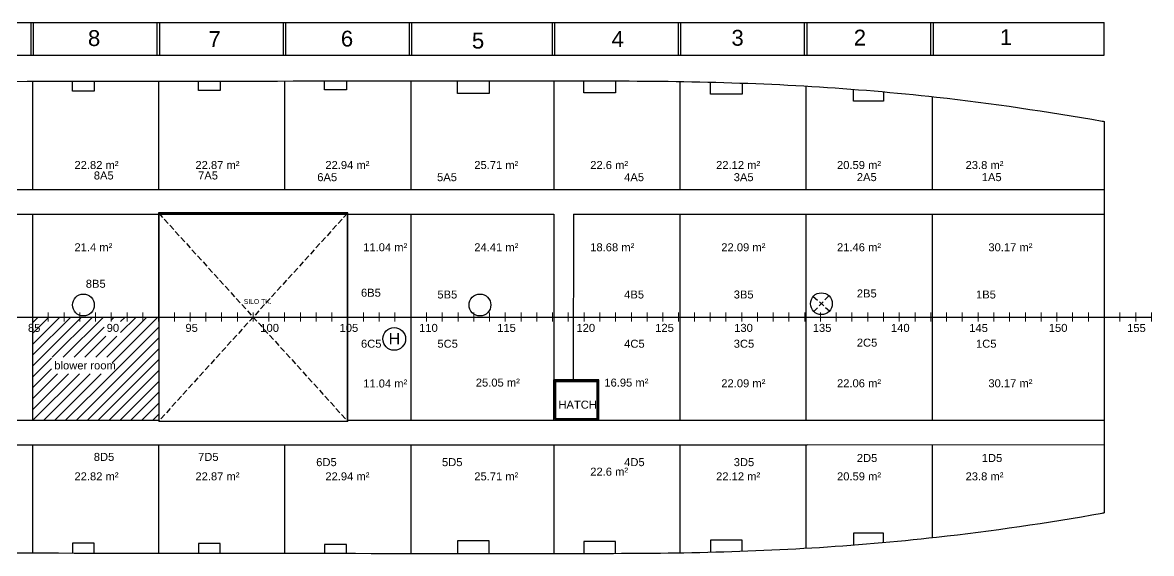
# Model space of a CAD drawing. Header units: inches. Extents: x 1.5 to 94.9, y 1.9 to 23.8.
# Drawn here: x 48.34 to 94.9, y 1.91 to 23.82 of the extents above; entities that cross this region are included whole.
import ezdxf

# ---------------------------------------------------------------- set-up
doc = ezdxf.new("R2010")
doc.units = ezdxf.units.IN
doc.header["$MEASUREMENT"] = 0
doc.linetypes.add('ACAD_ISO02W100', pattern=[15, 12, -3])
for name, color, linetype in [('deck 4', 7, 'Continuous'), ('Layer1', 10, 'Continuous'), ('PDF_out line', 7, 'Continuous'), ('STATIONS', 7, 'Continuous')]:
    doc.layers.add(name, color=color, linetype=linetype)
doc.styles.get("Standard").update_dxf_attribs({"font": 'arial.ttf'})

msp = doc.modelspace()

# ---------------------------------------------------------------- hatches: boundary and pattern name
h = msp.add_hatch()
h.set_pattern_fill('ANSI31', color=256, scale=0.1)
h.set_pattern_definition([(45, (-3468.2132, -1985.6228), (-0.224506403, 0.224506403), [])])
h.paths.add_polyline_path([(53.945, 11.661), (48.75, 11.661), (48.75, 9.032), (48.752, 7.411), (53.947, 7.411)])
h.paths.add_polyline_path([(49.537, 9.324), (52.033, 9.324), (52.033, 10.004), (49.537, 10.004)], flags=16)
h.paths.add_polyline_path([(51.708, 10.871), (52.386, 10.871), (52.386, 11.552), (51.708, 11.552)], flags=16)
h.paths.add_polyline_path([(49.139, 10.871), (49.139, 11.552)], flags=16)

# ---------------------------------------------------------------- linework, layer by layer
at = {"color": 8}
for p, q in [((7.216, 23.815, 0), (92.95, 23.815, 0)), ((48.696, 22.466), (48.696, 23.815)), ((48.796, 22.466), (48.796, 23.815)), ((53.896, 22.466), (53.896, 23.815)), ((53.996, 22.466), (53.996, 23.815)), ((59.096, 22.466), (59.096, 23.815)), ((59.196, 22.466), (59.196, 23.815)), ((64.301, 22.466, 0), (64.301, 23.815, 0)), ((64.401, 22.466, 0), (64.401, 23.815, 0)), ((70.196, 22.466), (70.196, 23.815)), ((70.296, 22.466), (70.296, 23.815)), ((75.396, 22.466), (75.396, 23.815)), ((75.496, 22.466), (75.496, 23.815)), ((80.596, 22.466), (80.596, 23.815)), ((80.696, 22.466), (80.696, 23.815)), ((85.8, 22.466, 0), (85.8, 23.815, 0)), ((85.9, 23.815, 0), (85.9, 22.466, 0)), ((92.95, 22.466), (92.95, 23.815)), ((7.216, 22.466, 0), (92.95, 22.466, 0))]:
    msp.add_line(p, q, dxfattribs=at)
at = {"color": 7}
for p, q in [((50.395, 20.982), (50.395, 21.394)), ((50.395, 20.982), (50.395, 21.394)), ((55.596, 21.006), (55.596, 21.401)), ((55.596, 21.006), (55.596, 21.401)), ((60.796, 21.037), (60.796, 21.406)), ((60.796, 21.037), (60.796, 21.406)), ((66.282, 20.894), (66.282, 21.41)), ((66.282, 20.894), (66.282, 21.41)), ((71.496, 20.918), (71.496, 21.411)), ((71.496, 20.918), (71.496, 21.411)), ((76.715, 20.866), (76.715, 21.357)), ((76.715, 20.866), (76.715, 21.357)), ((82.61, 20.573, 0), (82.61, 21.063, 0)), ((82.61, 20.573, 0), (82.61, 21.063, 0)), ((50.395, 2.341), (50.395, 1.929)), ((50.395, 2.341), (50.395, 1.929)), ((66.282, 2.428), (66.282, 1.913)), ((66.282, 2.428), (66.282, 1.913)), ((71.496, 2.405), (71.496, 1.912)), ((71.496, 2.405), (71.496, 1.912)), ((76.715, 2.457), (76.715, 1.965)), ((76.715, 2.457), (76.715, 1.965)), ((82.61, 2.75, 0), (82.61, 2.26, 0)), ((82.61, 2.75, 0), (82.61, 2.26, 0)), ((55.596, 2.317), (55.596, 1.922)), ((55.596, 2.317), (55.596, 1.922)), ((60.796, 2.286), (60.796, 1.917)), ((60.796, 2.286), (60.796, 1.917))]:
    msp.add_line(p, q, dxfattribs=at)
for p, q in [((71.057, 15.911), (71.049, 9.006)), ((71.047, 7.476), (71.047, 7.411))]:
    msp.add_line(p, q)
for points in [[(51.295, 21.395, 0), (51.295, 20.982, 0), (50.395, 20.982, 0)], [(51.295, 21.395, 0), (51.295, 20.982, 0), (50.395, 20.982, 0)], [(56.496, 21.402, 0), (56.496, 21.006, 0), (55.596, 21.006, 0)], [(56.496, 21.402, 0), (56.496, 21.006, 0), (55.596, 21.006, 0)], [(61.696, 21.407, 0), (61.696, 21.037, 0), (60.796, 21.037, 0)], [(61.696, 21.407, 0), (61.696, 21.037, 0), (60.796, 21.037, 0)], [(67.582, 21.41, 0), (67.582, 20.894, 0), (66.282, 20.894, 0)], [(67.582, 21.41, 0), (67.582, 20.894, 0), (66.282, 20.894, 0)], [(72.796, 21.408, 0), (72.796, 20.918, 0), (71.496, 20.918, 0)], [(72.796, 21.408, 0), (72.796, 20.918, 0), (71.496, 20.918, 0)], [(78.015, 21.318, 0), (78.015, 20.866, 0), (76.715, 20.866, 0)], [(78.015, 21.318, 0), (78.015, 20.866, 0), (76.715, 20.866, 0)], [(83.85, 20.959, 0), (83.85, 20.573, 0), (82.61, 20.573, 0)], [(83.85, 20.959, 0), (83.85, 20.573, 0), (82.61, 20.573, 0)], [(51.295, 1.927, 0), (51.295, 2.341, 0), (50.395, 2.341, 0)], [(51.295, 1.927, 0), (51.295, 2.341, 0), (50.395, 2.341, 0)], [(67.582, 1.912, 0), (67.582, 2.428, 0), (66.282, 2.428, 0)], [(67.582, 1.912, 0), (67.582, 2.428, 0), (66.282, 2.428, 0)], [(72.796, 1.914, 0), (72.796, 2.405, 0), (71.496, 2.405, 0)], [(72.796, 1.914, 0), (72.796, 2.405, 0), (71.496, 2.405, 0)], [(78.015, 2.004, 0), (78.015, 2.457, 0), (76.715, 2.457, 0)], [(78.015, 2.004, 0), (78.015, 2.457, 0), (76.715, 2.457, 0)], [(83.85, 2.364, 0), (83.85, 2.75, 0), (82.61, 2.75, 0)], [(83.85, 2.364, 0), (83.85, 2.75, 0), (82.61, 2.75, 0)], [(56.496, 1.921, 0), (56.496, 2.317, 0), (55.596, 2.317, 0)], [(56.496, 1.921, 0), (56.496, 2.317, 0), (55.596, 2.317, 0)], [(61.696, 1.916, 0), (61.696, 2.286, 0), (60.796, 2.286, 0)], [(61.696, 1.916, 0), (61.696, 2.286, 0), (60.796, 2.286, 0)]]:
    msp.add_polyline3d(points, dxfattribs=at)
at = {"color": 1}
msp.add_circle((63.669, 10.761), 0.469, dxfattribs=at)
at = {"layer": 'deck 4', "color": 7}
for p, q in [((48.75, 21.391), (48.75, 16.934)), ((53.95, 21.399), (53.95, 16.934)), ((59.15, 21.405), (59.15, 16.934)), ((64.355, 21.409, 0), (64.355, 16.934, 0)), ((70.25, 21.411), (70.25, 16.934)), ((75.45, 21.383), (75.45, 16.934)), ((80.65, 21.193), (80.65, 16.934)), ((85.85, 20.754, 0), (85.85, 16.934, 0)), ((92.95, 19.735), (92.95, 3.588, 0)), ((21.533, 16.934, 0), (92.947, 16.934, 0)), ((21.533, 15.913, 0), (61.755, 15.911)), ((48.75, 15.912), (48.75, 9.032)), ((53.95, 15.962, 0), (53.955, 7.361)), ((61.745, 7.371), (61.745, 15.953)), ((61.755, 15.911), (70.25, 15.911)), ((64.355, 15.911), (64.355, 7.411)), ((70.25, 15.911), (70.25, 7.411)), ((71.057, 15.911), (92.947, 15.911)), ((75.45, 15.911), (75.45, 7.411)), ((80.65, 15.911), (80.65, 7.411)), ((85.85, 15.911, 0), (85.85, 7.411, 0)), ((48.75, 9.032), (48.75, 7.411)), ((71.55, 9.016), (70.305, 9.016)), ((70.305, 9.016), (72.055, 9.016, 0)), ((71.55, 9.016), (70.305, 9.016)), ((70.305, 9.016), (72.055, 9.016, 0)), ((70.305, 7.466), (72.055, 7.466)), ((70.305, 7.466), (72.055, 7.466)), ((21.536, 7.411), (53.955, 7.411)), ((61.755, 7.411), (92.947, 7.411)), ((70.25, 7.421), (72.092, 7.421, 0)), ((70.25, 7.421), (72.092, 7.421, 0)), ((70.25, 7.411), (72.102, 7.411, 0)), ((70.25, 7.411), (72.102, 7.411, 0)), ((21.536, 6.392), (80.7, 6.392)), ((48.75, 6.392), (48.75, 1.931)), ((53.95, 6.392), (53.95, 1.924)), ((59.15, 6.392), (59.15, 1.918)), ((64.355, 6.392), (64.355, 1.914)), ((70.25, 6.392), (70.25, 1.912)), ((75.45, 6.392), (75.45, 1.94)), ((80.65, 6.392), (80.65, 2.13)), ((92.947, 6.374, 0), (80.7, 6.392)), ((85.85, 6.384, 0), (85.85, 2.568, 0))]:
    msp.add_line(p, q, dxfattribs=at)
at = {"layer": 'deck 4', "color": 7, "linetype": 'Continuous'}
for p, q in [((61.755, 15.961), (53.95, 15.962, 0)), ((53.955, 15.953), (53.955, 7.361)), ((53.955, 15.953), (61.745, 15.953)), ((61.755, 7.361), (61.755, 15.961)), ((72.102, 9.071), (70.25, 9.071)), ((70.25, 9.071, 0), (72.102, 9.071, 0)), ((72.102, 9.071), (70.25, 9.071)), ((70.25, 9.071, 0), (72.102, 9.071, 0)), ((70.25, 8.476, 0), (70.25, 9.071, 0)), ((70.25, 7.411, 0), (70.25, 9.071, 0)), ((70.25, 9.061), (72.102, 9.061)), ((72.102, 9.061, 0), (70.25, 9.061, 0)), ((70.25, 9.061), (72.102, 9.061)), ((72.102, 9.061, 0), (70.25, 9.061, 0)), ((70.26, 7.411, 0), (70.26, 9.071, 0)), ((70.26, 7.411, 0), (70.26, 9.071, 0)), ((70.305, 9.016), (70.305, 7.466)), ((72.045, 9.016, 0), (70.305, 9.016)), ((70.305, 9.016), (70.305, 7.466)), ((72.045, 9.016, 0), (70.305, 9.016)), ((70.305, 9.006), (72.045, 9.006)), ((70.305, 9.006), (72.045, 9.006)), ((70.315, 9.006), (70.315, 7.466)), ((70.315, 9.006), (70.315, 7.466)), ((72.045, 7.476), (72.045, 9.016)), ((72.045, 7.476), (72.045, 9.016)), ((72.055, 9.016), (72.055, 7.511)), ((72.055, 9.016), (72.055, 7.466)), ((72.055, 9.016), (72.055, 7.511)), ((72.055, 9.016), (72.055, 7.466)), ((72.092, 8.476, 0), (72.092, 9.071, 0)), ((72.092, 8.476, 0), (72.092, 9.071, 0)), ((72.102, 8.476, 0), (72.102, 9.071, 0)), ((72.102, 8.476, 0), (72.102, 9.071, 0)), ((72.092, 7.756), (72.092, 8.476, 0)), ((72.092, 7.756), (72.092, 8.476, 0)), ((72.102, 7.756, 0), (72.102, 8.476, 0)), ((72.102, 7.756, 0), (72.102, 8.476, 0)), ((70.315, 7.476), (72.045, 7.476)), ((70.315, 7.476), (72.045, 7.476)), ((72.092, 7.411, 0), (72.092, 7.756, 0)), ((72.092, 7.411, 0), (72.092, 7.756, 0)), ((72.102, 7.411, 0), (72.102, 7.756, 0)), ((72.102, 7.411, 0), (72.102, 7.756, 0)), ((53.955, 7.371), (61.745, 7.371)), ((61.755, 7.361), (53.955, 7.361))]:
    msp.add_line(p, q, dxfattribs=at)
at = {"layer": 'deck 4', "color": 7}
for centre in [(50.85, 12.162, 0), (67.205, 12.162), (81.288, 12.216, 0)]:
    msp.add_circle(centre, 0.45, dxfattribs=at)
for points, knots in [([(5.916, 21.033), (6.558, 21.092), (7.924, 21.205), (8.735, 21.255), (9.82, 21.307), (12.42, 21.358), (15.67, 21.356), (19.411, 21.36), (26.035, 21.361), (29.18, 21.357), (42.941, 21.383), (58.419, 21.412), (75.657, 21.411), (80.855, 21.227), (86.621, 20.734, 0), (90.632, 20.145, 0), (92.924, 19.74, 0), (92.95, 19.735, 0)], [0, 0, 0, 0, 0.659395, 1.659395, 2.659395, 3.659395, 4.659395, 5.659395, 6.192998, 6.192998, 6.192998, 47.477648, 52.62617, 57.905252, 63.07608, 69.979465, 70.058392, 70.058392, 70.058392, 70.058392]), ([(5.916, 2.29), (6.371, 2.248), (6.777, 2.213), (7.12, 2.185), (7.153, 2.182), (7.586, 2.147), (9.326, 2.012), (12.418, 1.964), (16.158, 1.966), (18.954, 1.964), (20.639, 1.963), (21.271, 1.963), (21.538, 1.963), (21.673, 1.963), (23.546, 1.962), (26.035, 1.962), (29.18, 1.966), (42.941, 1.94), (58.419, 1.91), (75.657, 1.912), (80.855, 2.096), (86.621, 2.589), (90.632, 3.177, 0), (92.924, 3.583, 0), (92.95, 3.588, 0)], [0, 0, 0, 0, 0.46805, 0.46805, 0.46805, 0.568244, 1.771646, 5.70119, 9.838424, 12.994059, 14.090864, 14.890864, 14.890864, 14.890864, 14.933473, 15.467077, 15.467077, 15.467077, 56.751727, 61.900248, 67.17933, 72.350158, 79.253543, 79.332471, 79.332471, 79.332471, 79.332471])]:
    msp.add_open_spline(points, degree=3, knots=knots, dxfattribs=at)
at = {"layer": 'Layer1', "color": 7, "linetype": 'ACAD_ISO02W100', "ltscale": 0.02}
for p, q in [((53.955, 15.953), (61.745, 7.371)), ((61.745, 15.953), (53.955, 7.371))]:
    msp.add_line(p, q, dxfattribs=at)
at = {"layer": 'PDF_out line', "color": 7, "linetype": 'ACAD_ISO02W100', "ltscale": 0.02}
for p, q in [((80.953, 12.518, 0), (81.622, 11.915, 0)), ((81.597, 12.544, 0), (80.979, 11.889, 0))]:
    msp.add_line(p, q, dxfattribs=at)
at = {"layer": 'STATIONS', "color": 7}
msp.add_line((5.2, 11.661, 0), (94.9, 11.661, 0), dxfattribs=at)
at = {"layer": 'STATIONS', "color": 7, "lineweight": 20, "elevation": 0}
for points in [[(48.75, 11.487), (48.75, 11.849)], [(49.4, 11.487), (49.4, 11.849)], [(50.05, 11.487), (50.05, 11.849)], [(50.7, 11.487), (50.7, 11.849)], [(51.35, 11.487), (51.35, 11.849)], [(52, 11.487), (52, 11.849)], [(52.65, 11.487), (52.65, 11.849)], [(53.3, 11.487), (53.3, 11.849)], [(53.95, 11.487), (53.95, 11.849)], [(54.6, 11.487), (54.6, 11.849)], [(55.25, 11.487), (55.25, 11.849)], [(55.9, 11.487), (55.9, 11.849)], [(56.55, 11.487), (56.55, 11.849)], [(57.2, 11.487), (57.2, 11.849)], [(57.85, 11.487), (57.85, 11.849)], [(58.5, 11.487), (58.5, 11.849)], [(59.15, 11.487), (59.15, 11.849)], [(59.8, 11.487), (59.8, 11.849)], [(60.45, 11.487), (60.45, 11.849)], [(61.1, 11.487), (61.1, 11.849)], [(61.75, 11.487), (61.75, 11.849)], [(62.4, 11.487), (62.4, 11.849)], [(63.05, 11.487), (63.05, 11.849)], [(63.7, 11.487), (63.7, 11.849)], [(64.35, 11.487), (64.35, 11.849)], [(65, 11.487), (65, 11.849)], [(65.65, 11.487), (65.65, 11.849)], [(66.3, 11.487), (66.3, 11.849)], [(66.95, 11.487), (66.95, 11.849)], [(67.6, 11.487), (67.6, 11.849)], [(68.25, 11.487), (68.25, 11.849)], [(68.9, 11.487), (68.9, 11.849)], [(69.55, 11.487), (69.55, 11.849)], [(70.2, 11.487), (70.2, 11.849)], [(70.85, 11.487), (70.85, 11.849)], [(71.5, 11.487), (71.5, 11.849)], [(72.15, 11.487), (72.15, 11.849)], [(72.8, 11.487), (72.8, 11.849)], [(73.45, 11.487), (73.45, 11.849)], [(74.1, 11.487), (74.1, 11.849)], [(74.75, 11.487), (74.75, 11.849)], [(75.4, 11.487), (75.4, 11.849)], [(76.05, 11.487), (76.05, 11.849)], [(76.7, 11.487), (76.7, 11.849)], [(77.35, 11.487), (77.35, 11.849)], [(78, 11.487), (78, 11.849)], [(78.65, 11.487), (78.65, 11.849)], [(79.3, 11.487), (79.3, 11.849)], [(79.95, 11.487), (79.95, 11.849)], [(80.6, 11.487), (80.6, 11.849)], [(81.25, 11.487), (81.25, 11.849)], [(81.9, 11.487), (81.9, 11.849)], [(82.55, 11.487), (82.55, 11.849)], [(83.2, 11.487), (83.2, 11.849)], [(83.85, 11.487), (83.85, 11.849)], [(84.5, 11.487), (84.5, 11.849)], [(85.15, 11.487), (85.15, 11.849)], [(85.8, 11.487), (85.8, 11.849)], [(86.45, 11.487), (86.45, 11.849)], [(87.1, 11.487), (87.1, 11.849)], [(87.75, 11.487), (87.75, 11.849)], [(88.4, 11.487), (88.4, 11.849)], [(89.05, 11.487), (89.05, 11.849)], [(89.7, 11.487), (89.7, 11.849)], [(90.35, 11.487), (90.35, 11.849)], [(91, 11.487), (91, 11.849)], [(91.65, 11.487), (91.65, 11.849)], [(92.3, 11.487), (92.3, 11.849)], [(92.95, 11.487), (92.95, 11.849)], [(93.6, 11.487), (93.6, 11.849)], [(94.25, 11.487), (94.25, 11.849)], [(94.9, 11.487), (94.9, 11.849)]]:
    msp.add_lwpolyline(points, dxfattribs=at)

# ---------------------------------------------------------------- texts
at = {"color": 1}
msp.add_text('H', height=0.469, dxfattribs=at).set_placement((63.441, 10.537))
at = {"color": 8, "char_height": 0.65414, "attachment_point": 3}
for s, insert in [('\\pxsm1.5,qc;8', (54.167, 23.502, 0)), ('\\pxsm1.5,qc;7', (59.138, 23.461, 0)), ('\\pxsm1.5,qc;6', (64.597, 23.48, 0)), ('\\pxsm1.5,qc;5', (70.002, 23.397, 0)), ('\\pxsm1.5,qc;4', (75.762, 23.466, 0)), ('\\pxsm1.5,qc;3', (80.706, 23.514, 0)), ('\\pxsm1.5,qc;2', (85.751, 23.521, 0)), ('\\pxsm1.5,qc;1', (91.776, 23.541, 0))]:
    msp.add_mtext_dynamic_manual_height_columns(s, width=5.74991, gutter_width=3.271, heights=[0.875], dxfattribs=dict(at, insert=insert))
at = {"color": 7, "attachment_point": 1}
for s, width, insert, char_height in [('22.8{\\fArial|b0|i0|c178|p34;2} m²', 1.90145, (50.48, 18.102), 0.32997), ('22.{\\fArial|b0|i0|c178|p34;87} m²', 2.09882, (55.47, 18.102), 0.32997), ('22.9{\\fArial|b0|i0|c178|p34;4} m²', 2.03809, (60.829, 18.102), 0.32997), ('25.7{\\fArial|b0|i0|c178|p34;1} m²', 2.08364, (66.971, 18.102), 0.32997), ('22.6 m²', 1.67372, (71.754, 18.102), 0.33), ('22.1{\\fArial|b0|i0|c178|p34;2} m²', 2.15955, (76.945, 18.102), 0.32997), ('20.5{\\fArial|b0|i0|c178|p34;9} m²', 2.08363, (81.932, 18.102), 0.32997), ('23.{\\fArial|b0|i0|c178|p34;8} m²', 1.67372, (87.235, 18.102), 0.32997), ('21.{\\fArial|b0|i0|c178|p34;4} m²', 1.67372, (50.48, 14.709), 0.32997), ('11.{\\fArial|b0|i0|c178|p34;04} m²', 1.87666, (62.389, 14.709), 0.32997), ('24.{\\fArial|b0|i0|c178|p34;41} m²', 1.91411, (66.971, 14.709), 0.32997), ('1{\\fArial|b0|i0|c178|p34;8.68} m²', 2.11477, (71.754, 14.709), 0.32997), ('22.{\\fArial|b0|i0|c178|p34;09} m²', 1.90383, (77.159, 14.709), 0.32997), ('{\\fArial|b0|i0|c178|p34;21.46} m²', 2.31715, (81.932, 14.709), 0.32997), ('30.{\\fArial|b0|i0|c178|p34;17} m²', 2.26604, (88.175, 14.709), 0.32997), ('blower room', 3.24907, (49.65, 9.834, 0), 0.32997), ('11.{\\fArial|b0|i0|c178|p34;04} m²', 1.87666, (62.389, 9.089), 0.32997), ('25.{\\fArial|b0|i0|c178|p34;05} m²', 1.99604, (67.033, 9.125), 0.32997), ('1{\\fArial|b0|i0|c178|p34;6.95} m²', 2.13721, (72.335, 9.125), 0.32997), ('22.{\\fArial|b0|i0|c178|p34;09} m²', 1.90383, (77.159, 9.097), 0.32997), ('{\\fArial|b0|i0|c178|p34;22.06} m²', 2.31715, (81.932, 9.097), 0.32997), ('30.{\\fArial|b0|i0|c178|p34;17} m²', 2.26604, (88.175, 9.097), 0.32997), ('22.8{\\fArial|b0|i0|c178|p34;2} m²', 1.90145, (50.48, 5.256), 0.32997), ('22.{\\fArial|b0|i0|c178|p34;87} m²', 2.09882, (55.47, 5.256), 0.32997), ('22.9{\\fArial|b0|i0|c178|p34;4} m²', 2.03809, (60.829, 5.256), 0.32997), ('25.7{\\fArial|b0|i0|c178|p34;1} m²', 2.08364, (66.971, 5.256), 0.32997), ('22.6 m²', 1.67372, (71.754, 5.449), 0.33), ('22.1{\\fArial|b0|i0|c178|p34;2} m²', 2.15955, (76.945, 5.256), 0.32997), ('20.5{\\fArial|b0|i0|c178|p34;9} m²', 2.08363, (81.932, 5.256), 0.32997), ('23.{\\fArial|b0|i0|c178|p34;8} m²', 1.67372, (87.235, 5.256), 0.32997)]:
    msp.add_mtext_dynamic_manual_height_columns(s, width=width, gutter_width=1.65, heights=[0], dxfattribs=dict(at, insert=insert, char_height=char_height))
at = {"layer": 'deck 4', "color": 7, "ltscale": 0.1, "insert": (57.465, 12.407), "char_height": 0.2, "attachment_point": 1}
msp.add_mtext_dynamic_manual_height_columns('SILO TK.', width=1.38264, gutter_width=12.5, heights=[0], dxfattribs=at)
at = {"layer": 'STATIONS', "color": 30, "true_color": 0xf8991e, "char_height": 0.33, "attachment_point": 1}
for s, heights, insert in [('8A5', [0], (51.278, 17.671)), ('7A5', [0], (55.58, 17.671)), ('6A5', [0], (60.496, 17.601, 0)), ('5A5', [0], (65.436, 17.601, 0)), ('4A5', [0], (73.153, 17.601, 0)), ('3A5', [0], (77.672, 17.601, 0)), ('2A5', [0], (82.749, 17.603, 0)), ('1A5', [0], (87.902, 17.603, 0)), ('8B5', [0], (50.948, 13.203)), ('6B5', [0], (62.297, 12.834, 0)), ('5B5', [0], (65.451, 12.76, 0)), ('4B5', [0], (73.153, 12.76, 0)), ('3B5', [0], (77.672, 12.76, 0)), ('2B5', [0], (82.749, 12.803, 0)), ('1B5', [0], (87.665, 12.76, 0)), ('6C5', [0], (62.297, 10.729, 0)), ('5C5', [0], (65.451, 10.729, 0)), ('4C5', [0], (73.153, 10.729, 0)), ('3C5', [0], (77.672, 10.729, 0)), ('2C5', [0], (82.749, 10.773, 0)), ('1C5', [0], (87.665, 10.729, 0)), ('8D5', [0], (51.278, 6.059)), ('7D5', [0.259], (55.58, 6.059)), ('6D5', [0], (60.451, 5.843, 0)), ('5D5', [0], (65.639, 5.843, 0)), ('4D5', [0], (73.153, 5.843, 0)), ('3D5', [0], (77.672, 5.843, 0)), ('2D5', [0], (82.749, 6.015, 0)), ('1D5', [0], (87.902, 6.015, 0))]:
    msp.add_mtext_dynamic_manual_height_columns(s, width=1.67372, gutter_width=1.65, heights=heights, dxfattribs=dict(at, insert=insert))
at = {"layer": 'STATIONS', "color": 7, "attachment_point": 1}
for s, width, gutter_width, insert, char_height in [('85', 0.22092, 1.651, (48.562, 11.383, 0), 0.3303), ('90', 0.22092, 1.651, (51.809, 11.383, 0), 0.3303), ('95', 0.22092, 1.651, (55.057, 11.383, 0), 0.3303), ('100', 0.22092, 1.651, (58.146, 11.383, 0), 0.3303), ('105', 0.22092, 1.651, (61.415, 11.383, 0), 0.3303), ('110', 0.22092, 1.651, (64.695, 11.383, 0), 0.3303), ('115', 0.22092, 1.651, (67.915, 11.383, 0), 0.3303), ('120', 0.22092, 1.651, (71.186, 11.383, 0), 0.3303), ('125', 0.22092, 1.651, (74.434, 11.383, 0), 0.3303), ('130', 0.22092, 1.651, (77.691, 11.383, 0), 0.3303), ('135', 0.22092, 1.651, (80.932, 11.383, 0), 0.3303), ('140', 0.22092, 1.651, (84.157, 11.383, 0), 0.3303), ('145', 0.22092, 1.651, (87.386, 11.377, 0), 0.3303), ('150', 0.22092, 1.651, (90.667, 11.383, 0), 0.3303), ('155', 0.22092, 1.651, (93.897, 11.377, 0), 0.3303), ('HATCH', 1.67372, 1.65, (70.441, 8.214, 0), 0.33)]:
    msp.add_mtext_dynamic_manual_height_columns(s, width=width, gutter_width=gutter_width, heights=[0], dxfattribs=dict(at, insert=insert, char_height=char_height))

doc.saveas('drawing.dxf')
